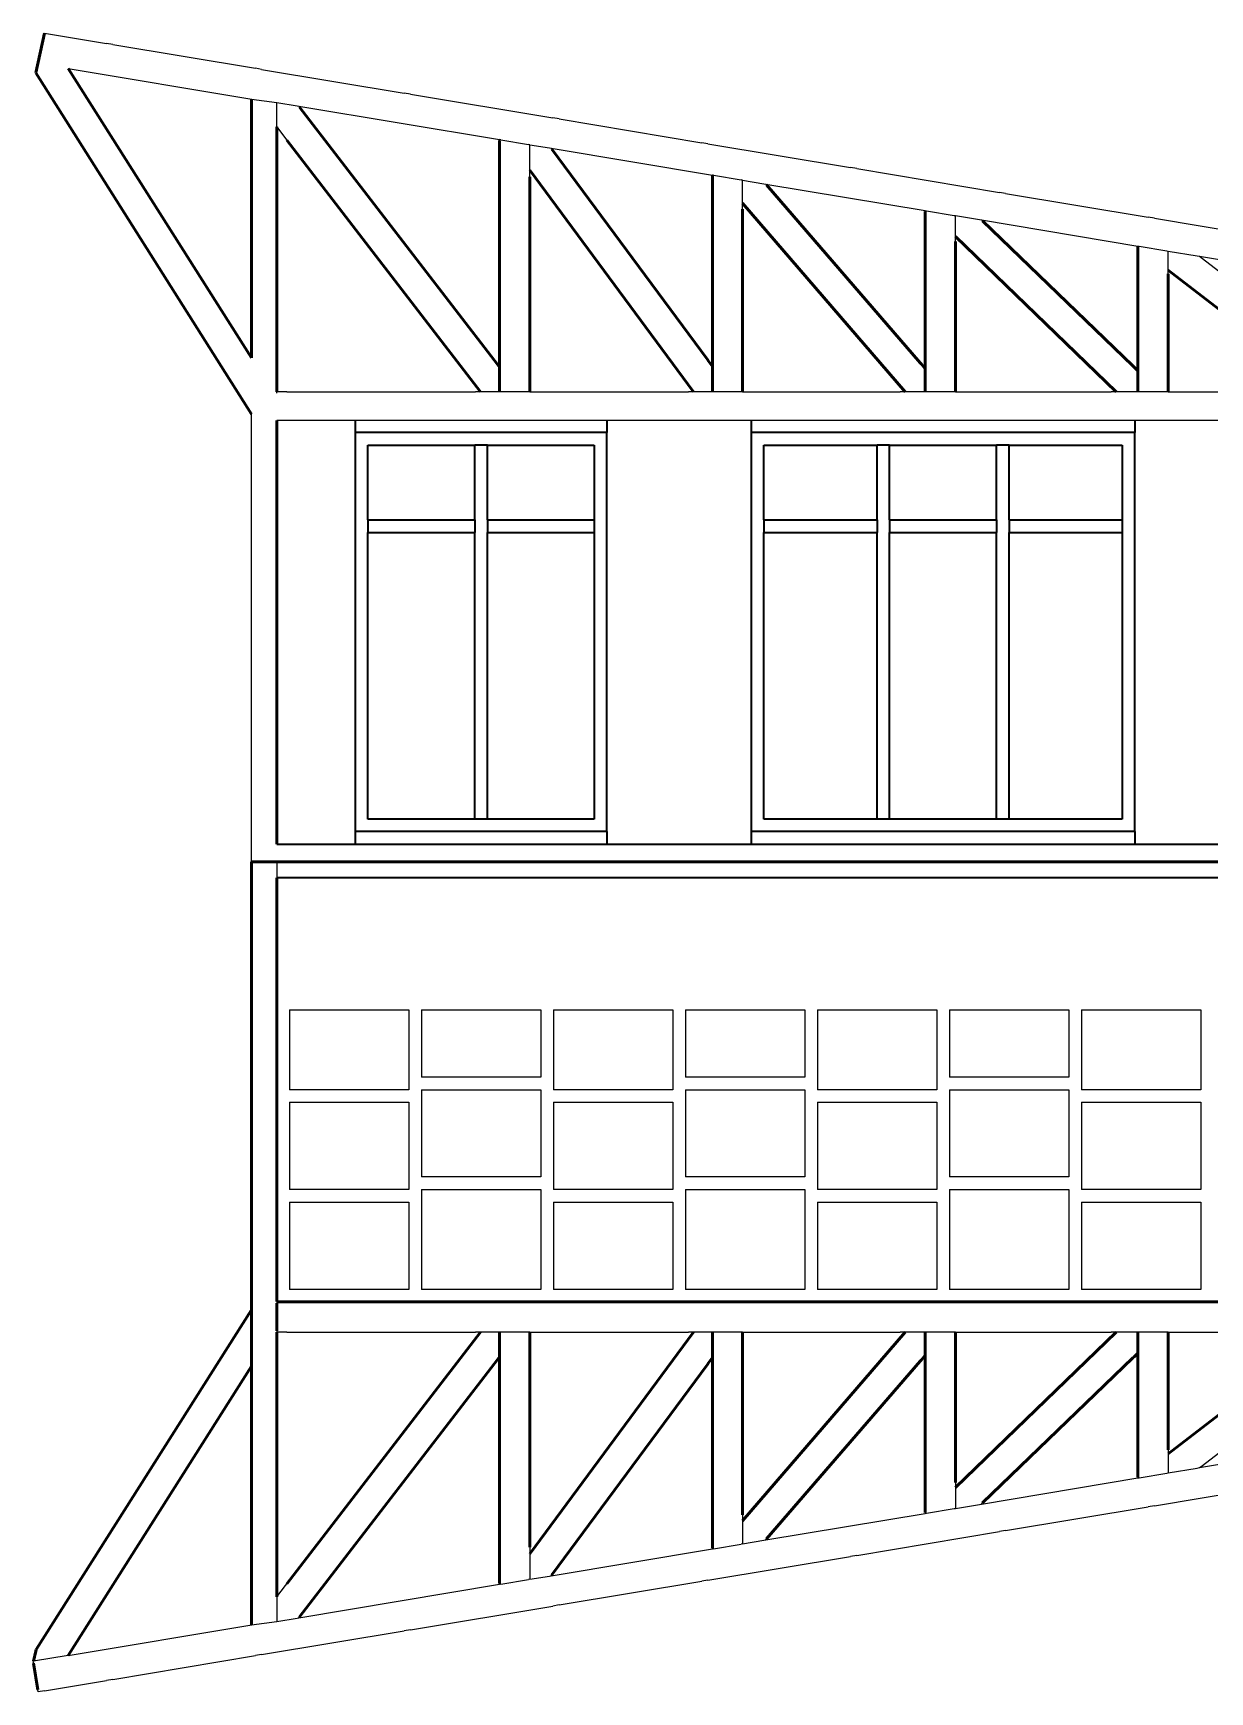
# Model space of a CAD drawing. Header units: centimetres. Extents: x 101 to 201, y 97 to 167.
# Drawn here: x 107.427 to 110.101, y 156.861 to 160.631 of the extents above; entities that cross this region are included whole.
import ezdxf

# ---------------------------------------------------------------- set-up
doc = ezdxf.new("R2010")
doc.units = ezdxf.units.CM
for name, color, linetype in [('corte', 1, 'Continuous'), ('grabado', 5, 'Continuous'), ('modulos alternativos', 10, 'Continuous')]:
    doc.layers.add(name, color=color, linetype=linetype)

msp = doc.modelspace()

# ---------------------------------------------------------------- linework, layer by layer
at = {"layer": 'corte', "lineweight": 50}
for p, q in [((107.4525, 160.6307), (107.433, 160.5403)), ((107.5065, 160.5503), (107.9235, 159.893)), ((107.433, 160.5403), (107.9235, 159.7651)), ((107.9235, 159.893), (107.9235, 160.4808)), ((108.0325, 160.4626), (108.4757, 159.8867)), ((107.9807, 159.8157), (107.9807, 160.4175)), ((108.0035, 160.3878), (108.4439, 159.8157)), ((108.4872, 159.8719), (108.4872, 160.3868)), ((108.606, 160.367), (108.9593, 159.8888)), ((108.5557, 160.3196), (108.9281, 159.8157)), ((108.5557, 159.8157), (108.5557, 160.3041)), ((108.9707, 159.8734), (108.9707, 160.3062)), ((109.0941, 160.2857), (109.4429, 159.8814)), ((109.0393, 160.2442), (109.409, 159.8157)), ((109.0393, 159.8157), (109.0393, 160.231)), ((109.4543, 159.8682), (109.4543, 160.2256)), ((109.5229, 160.1685), (109.8885, 159.8157)), ((109.5849, 160.2039), (109.9265, 159.8743)), ((109.5229, 159.8157), (109.5229, 160.1574)), ((109.9379, 159.8633), (109.9379, 160.145)), ((110.0065, 160.0922), (110.3653, 159.8157)), ((110.0065, 159.8157), (110.0065, 160.0834)), ((108.4757, 159.8867), (108.4785, 159.8831)), ((108.4785, 159.8831), (108.4872, 159.8719)), ((108.9593, 159.8888), (108.9621, 159.885)), ((108.9621, 159.885), (108.9707, 159.8734)), ((109.4429, 159.8814), (109.4457, 159.8782)), ((109.4457, 159.8782), (109.4543, 159.8682)), ((109.9265, 159.8743), (109.9293, 159.8716)), ((109.9293, 159.8716), (109.9379, 159.8633)), ((113.0664, 158.7471), (107.9235, 158.7471)), ((112.2664, 158.7471), (107.9235, 158.7471)), ((107.9235, 158.7471), (107.9235, 158.7112)), ((107.9235, 158.0712), (107.9235, 158.7112)), ((107.9235, 158.0712), (107.9235, 157.7291)), ((107.4338, 156.9573), (107.9235, 157.7291)), ((107.9807, 157.6785), (107.9807, 157.0767)), ((108.0035, 157.1064), (108.4439, 157.6785)), ((108.5557, 157.6785), (108.5557, 157.1901)), ((108.5557, 157.1746), (108.9281, 157.6785)), ((109.0393, 157.6785), (109.0393, 157.2632)), ((109.0393, 157.25), (109.409, 157.6785)), ((109.5229, 157.6785), (109.5229, 157.3368)), ((109.5229, 157.3257), (109.8885, 157.6785)), ((110.0065, 157.6785), (110.0065, 157.4108)), ((110.0065, 157.402), (110.3653, 157.6785)), ((108.0325, 157.0316), (108.4757, 157.6075)), ((108.4757, 157.6075), (108.4785, 157.6111)), ((108.4785, 157.6111), (108.4872, 157.6223)), ((108.4872, 157.6223), (108.4872, 157.1074)), ((108.606, 157.1272), (108.9593, 157.6054)), ((108.9593, 157.6054), (108.9621, 157.6092)), ((108.9621, 157.6092), (108.9707, 157.6208)), ((108.9707, 157.6208), (108.9707, 157.188)), ((109.0941, 157.2085), (109.4429, 157.6128)), ((109.4429, 157.6128), (109.4457, 157.616)), ((109.4457, 157.616), (109.4543, 157.626)), ((109.4543, 157.626), (109.4543, 157.2686)), ((109.5849, 157.2903), (109.9265, 157.6199)), ((109.9265, 157.6199), (109.9293, 157.6226)), ((109.9293, 157.6226), (109.9379, 157.6309)), ((109.9379, 157.6309), (109.9379, 157.3492)), ((107.5065, 156.9439), (107.9235, 157.6012)), ((107.9235, 157.6012), (107.9235, 157.0134)), ((107.4276, 156.9308), (107.433, 156.9539)), ((107.433, 156.9539), (107.4338, 156.9573)), ((107.4376, 156.8658), (107.4276, 156.926))]:
    msp.add_line(p, q, dxfattribs=at)
at = {"layer": 'corte'}
for p, q in [((107.4525, 160.6307), (107.5939, 160.6071)), ((107.608, 160.6048), (107.5939, 160.6071)), ((107.608, 160.6048), (107.9321, 160.5508)), ((107.5065, 160.5503), (107.9237, 160.4807)), ((107.9462, 160.5484), (107.9321, 160.5508)), ((107.9462, 160.5484), (108.2703, 160.4944)), ((108.2844, 160.4921), (108.2703, 160.4944)), ((108.2844, 160.4921), (108.6085, 160.438)), ((108.0308, 160.4648), (108.4872, 160.3887)), ((108.0308, 160.4648), (108.0325, 160.4626)), ((108.6225, 160.4357), (108.6085, 160.438)), ((108.6225, 160.4357), (108.9466, 160.3817)), ((107.9807, 160.4175), (108.0007, 160.3914)), ((108.0007, 160.3914), (108.0035, 160.3878)), ((108.4872, 160.3868), (108.4872, 160.3887)), ((108.6043, 160.3692), (108.9707, 160.3081)), ((108.6043, 160.3692), (108.606, 160.367)), ((108.9607, 160.3793), (108.9466, 160.3817)), ((108.9607, 160.3793), (109.2848, 160.3253)), ((108.5557, 160.3089), (108.5557, 160.3196)), ((109.2989, 160.323), (109.2848, 160.3253)), ((109.2989, 160.323), (109.623, 160.2689)), ((108.5557, 160.3041), (108.5557, 160.3089)), ((108.9707, 160.3062), (108.9707, 160.3081)), ((109.0922, 160.2879), (109.4543, 160.2275)), ((109.0922, 160.2879), (109.0941, 160.2857)), ((109.0393, 160.2353), (109.0393, 160.2442)), ((109.6371, 160.2666), (109.623, 160.2689)), ((109.6371, 160.2666), (109.9612, 160.2126)), ((109.0393, 160.231), (109.0393, 160.2353)), ((109.5826, 160.2062), (109.9379, 160.1469)), ((109.5826, 160.2062), (109.5849, 160.2039)), ((109.9753, 160.2102), (109.9612, 160.2126)), ((109.9753, 160.2102), (110.2994, 160.1562)), ((109.5229, 160.1613), (109.5229, 160.1685)), ((109.5229, 160.1574), (109.5229, 160.1613)), ((109.9379, 160.145), (109.9379, 160.1469)), ((110.0781, 160.1236), (110.4214, 160.0664)), ((110.0781, 160.1236), (110.0813, 160.1211)), ((110.0813, 160.1211), (110.2764, 159.9707)), ((110.0065, 160.087), (110.0065, 160.0922)), ((110.0065, 160.0834), (110.0065, 160.087)), ((107.9807, 159.8129), (107.9807, 159.8157)), ((108.0007, 159.8157), (107.9807, 159.8157)), ((108.0035, 159.8157), (108.0007, 159.8157)), ((108.0035, 159.8157), (108.4325, 159.8157)), ((108.436, 159.8157), (108.4325, 159.8157)), ((108.4439, 159.8157), (108.436, 159.8157)), ((108.5557, 159.8157), (108.5529, 159.8157)), ((108.5557, 159.8157), (108.9167, 159.8157)), ((108.9201, 159.8157), (108.9167, 159.8157)), ((108.9281, 159.8157), (108.9201, 159.8157)), ((109.0393, 159.8157), (109.0365, 159.8157)), ((109.0393, 159.8157), (109.3976, 159.8157)), ((109.4013, 159.8157), (109.3976, 159.8157)), ((109.409, 159.8157), (109.4013, 159.8157)), ((109.5229, 159.8157), (109.5201, 159.8157)), ((109.5229, 159.8157), (109.8771, 159.8157)), ((109.8811, 159.8157), (109.8771, 159.8157)), ((109.8885, 159.8157), (109.8811, 159.8157)), ((110.0065, 159.8157), (110.0037, 159.8157)), ((110.0065, 159.8157), (110.0933, 159.8157)), ((110.0933, 159.8157), (110.2779, 159.8157)), ((107.9235, 157.7291), (107.9235, 157.7499)), ((107.9807, 157.6813), (107.9807, 157.6785)), ((108.0007, 157.6785), (107.9807, 157.6785)), ((108.0035, 157.6785), (108.0007, 157.6785)), ((108.0035, 157.6785), (108.4325, 157.6785)), ((108.436, 157.6785), (108.4325, 157.6785)), ((108.4439, 157.6785), (108.436, 157.6785)), ((108.5557, 157.6785), (108.5529, 157.6785)), ((108.5557, 157.6785), (108.9167, 157.6785)), ((108.9201, 157.6785), (108.9167, 157.6785)), ((108.9281, 157.6785), (108.9201, 157.6785)), ((109.0393, 157.6785), (109.0365, 157.6785)), ((109.0393, 157.6785), (109.3976, 157.6785)), ((109.4013, 157.6785), (109.3976, 157.6785)), ((109.409, 157.6785), (109.4013, 157.6785)), ((109.5229, 157.6785), (109.5201, 157.6785)), ((109.5229, 157.6785), (109.8771, 157.6785)), ((109.8811, 157.6785), (109.8771, 157.6785)), ((109.8885, 157.6785), (109.8811, 157.6785)), ((110.0065, 157.6785), (110.0037, 157.6785)), ((110.0065, 157.6785), (110.0933, 157.6785)), ((110.0933, 157.6785), (110.2779, 157.6785)), ((110.0813, 157.3731), (110.2764, 157.5235)), ((110.0781, 157.3706), (110.4214, 157.4278)), ((110.0065, 157.4108), (110.0065, 157.4072)), ((110.0065, 157.4072), (110.0065, 157.402)), ((109.5826, 157.288), (109.9379, 157.3473)), ((109.9379, 157.3492), (109.9379, 157.3473)), ((110.0781, 157.3706), (110.0813, 157.3731)), ((109.5229, 157.3368), (109.5229, 157.3329)), ((109.5229, 157.3329), (109.5229, 157.3257)), ((109.9753, 157.284), (110.2994, 157.338)), ((109.0922, 157.2063), (109.4543, 157.2667)), ((109.5826, 157.288), (109.5849, 157.2903)), ((109.6371, 157.2276), (109.9612, 157.2816)), ((109.9753, 157.284), (109.9612, 157.2816)), ((109.0393, 157.2632), (109.0393, 157.2589)), ((109.0393, 157.2589), (109.0393, 157.25)), ((109.0922, 157.2063), (109.0941, 157.2085)), ((109.2989, 157.1712), (109.623, 157.2253)), ((109.6371, 157.2276), (109.623, 157.2253)), ((108.5557, 157.1901), (108.5557, 157.1853)), ((108.5557, 157.1853), (108.5557, 157.1746)), ((108.6043, 157.125), (108.9707, 157.1861)), ((108.9607, 157.1149), (109.2848, 157.1689)), ((108.9707, 157.188), (108.9707, 157.1861)), ((109.2989, 157.1712), (109.2848, 157.1689)), ((108.6043, 157.125), (108.606, 157.1272)), ((108.9607, 157.1149), (108.9466, 157.1125)), ((107.9807, 157.0767), (108.0007, 157.1028)), ((108.0007, 157.1028), (108.0035, 157.1064)), ((108.0308, 157.0294), (108.4872, 157.1055)), ((108.4872, 157.1074), (108.4872, 157.1055)), ((108.6225, 157.0585), (108.9466, 157.1125)), ((108.2844, 157.0022), (108.6085, 157.0562)), ((108.6225, 157.0585), (108.6085, 157.0562)), ((107.5065, 156.9439), (107.9237, 157.0135)), ((108.0308, 157.0294), (108.0325, 157.0316)), ((108.2844, 157.0022), (108.2703, 156.9998)), ((107.9462, 156.9458), (108.2703, 156.9998)), ((107.4271, 156.9288), (107.4276, 156.9308)), ((107.4271, 156.9288), (107.4272, 156.9279)), ((107.4272, 156.9279), (107.4276, 156.926)), ((107.4276, 156.9308), (107.4276, 156.9308)), ((107.608, 156.8894), (107.9321, 156.9434)), ((107.9462, 156.9458), (107.9321, 156.9434)), ((107.608, 156.8894), (107.5939, 156.8871)), ((107.4379, 156.8639), (107.4376, 156.8658)), ((107.4381, 156.863), (107.4379, 156.8639)), ((107.4384, 156.8612), (107.4381, 156.863)), ((107.4525, 156.8635), (107.4384, 156.8612)), ((107.4525, 156.8635), (107.5939, 156.8871))]:
    msp.add_line(p, q, dxfattribs=at)
at = {"layer": 'grabado'}
for p, q in [((107.9235, 160.4808), (107.9807, 160.4731)), ((107.9807, 160.4221), (107.9807, 160.4731)), ((107.9807, 160.4731), (108.0267, 160.4655)), ((108.0267, 160.4655), (108.0308, 160.4648)), ((107.9807, 160.4175), (107.9807, 160.4221)), ((108.49, 160.3883), (108.4872, 160.3887)), ((108.49, 160.3883), (108.5529, 160.3778)), ((108.5557, 160.3773), (108.5529, 160.3778)), ((108.5557, 160.3243), (108.5557, 160.3773)), ((108.5557, 160.3773), (108.6004, 160.3699)), ((108.6004, 160.3699), (108.6043, 160.3692)), ((108.5557, 160.3196), (108.5557, 160.3243)), ((108.9735, 160.3077), (108.9707, 160.3081)), ((108.9735, 160.3077), (109.0365, 160.2972)), ((109.0393, 160.2967), (109.0365, 160.2972)), ((109.0393, 160.2485), (109.0393, 160.2967)), ((109.0393, 160.2967), (109.0879, 160.2886)), ((109.0879, 160.2886), (109.0922, 160.2879)), ((109.0393, 160.2442), (109.0393, 160.2485)), ((109.4543, 160.2275), (109.4571, 160.2271)), ((109.4543, 160.2256), (109.4543, 160.2275)), ((109.4571, 160.2271), (109.5201, 160.2166)), ((109.5201, 160.2166), (109.5229, 160.2161)), ((109.5229, 160.1724), (109.5229, 160.2161)), ((109.5229, 160.2161), (109.5777, 160.207)), ((109.5777, 160.207), (109.5826, 160.2062)), ((109.5229, 160.1685), (109.5229, 160.1724)), ((109.9379, 160.1469), (109.9407, 160.1465)), ((109.9407, 160.1465), (110.0037, 160.136)), ((110.0037, 160.136), (110.0065, 160.1355)), ((110.0065, 160.0958), (110.0065, 160.1355)), ((110.0065, 160.1355), (110.0723, 160.1245)), ((110.0065, 160.0922), (110.0065, 160.0958)), ((110.0723, 160.1245), (110.0781, 160.1236)), ((108.4474, 159.8157), (108.4439, 159.8157)), ((108.4872, 159.8157), (108.4474, 159.8157)), ((108.49, 159.8157), (108.4872, 159.8157)), ((108.5529, 159.8157), (108.49, 159.8157)), ((108.9316, 159.8157), (108.9281, 159.8157)), ((108.9707, 159.8157), (108.9316, 159.8157)), ((108.9735, 159.8157), (108.9707, 159.8157)), ((109.0365, 159.8157), (108.9735, 159.8157)), ((109.4127, 159.8157), (109.409, 159.8157)), ((109.4543, 159.8157), (109.4127, 159.8157)), ((109.4571, 159.8157), (109.4543, 159.8157)), ((109.5201, 159.8157), (109.4571, 159.8157)), ((109.8925, 159.8157), (109.8885, 159.8157)), ((109.9379, 159.8157), (109.8925, 159.8157)), ((109.9407, 159.8157), (109.9379, 159.8157)), ((110.0037, 159.8157), (109.9407, 159.8157)), ((112.2092, 159.7504), (107.9807, 159.7504)), ((107.9807, 158.7471), (107.9807, 158.7112)), ((108.0093, 158.4112), (108.0093, 158.2295)), ((108.0093, 158.4112), (108.1593, 158.4112)), ((108.1593, 158.4112), (108.1878, 158.4112)), ((108.1878, 158.4112), (108.2807, 158.4112)), ((108.2807, 158.4112), (108.2807, 158.2295)), ((108.3093, 158.4112), (108.3093, 158.2581)), ((108.3093, 158.4112), (108.4307, 158.4112)), ((108.4307, 158.4112), (108.4593, 158.4112)), ((108.4593, 158.4112), (108.5807, 158.4112)), ((108.5807, 158.4112), (108.5807, 158.2581)), ((108.6093, 158.4112), (108.6093, 158.2295)), ((108.6093, 158.4112), (108.7021, 158.4112)), ((108.7021, 158.4112), (108.7307, 158.4112)), ((108.7307, 158.4112), (108.8807, 158.4112)), ((108.8807, 158.4112), (108.8807, 158.2295)), ((108.9093, 158.4112), (109.0593, 158.4112)), ((108.9093, 158.4112), (108.9093, 158.2581)), ((109.0593, 158.4112), (109.0878, 158.4112)), ((109.0878, 158.4112), (109.1807, 158.4112)), ((109.1807, 158.4112), (109.1807, 158.2581)), ((109.2093, 158.4112), (109.2093, 158.2295)), ((109.2093, 158.4112), (109.345, 158.4112)), ((109.345, 158.4112), (109.3735, 158.4112)), ((109.3735, 158.4112), (109.4807, 158.4112)), ((109.4807, 158.4112), (109.4807, 158.2295)), ((109.5093, 158.4112), (109.5093, 158.2581)), ((109.5093, 158.4112), (109.6164, 158.4112)), ((109.6164, 158.4112), (109.645, 158.4112)), ((109.645, 158.4112), (109.7807, 158.4112)), ((109.7807, 158.4112), (109.7807, 158.2581)), ((109.8093, 158.4112), (109.8093, 158.2295)), ((109.8093, 158.4112), (109.9021, 158.4112)), ((109.9021, 158.4112), (109.9307, 158.4112)), ((109.9307, 158.4112), (110.0807, 158.4112)), ((110.0807, 158.4112), (110.0807, 158.2295)), ((108.4307, 158.2581), (108.3093, 158.2581)), ((108.4593, 158.2581), (108.4307, 158.2581)), ((108.5807, 158.2581), (108.4593, 158.2581)), ((109.0593, 158.2581), (108.9093, 158.2581)), ((109.0878, 158.2581), (109.0593, 158.2581)), ((109.1807, 158.2581), (109.0878, 158.2581)), ((109.6164, 158.2581), (109.5093, 158.2581)), ((109.645, 158.2581), (109.6164, 158.2581)), ((109.7807, 158.2581), (109.645, 158.2581)), ((108.1593, 158.2295), (108.0093, 158.2295)), ((108.1878, 158.2295), (108.1593, 158.2295)), ((108.2807, 158.2295), (108.1878, 158.2295)), ((108.3093, 158.2295), (108.4307, 158.2295)), ((108.3093, 158.2295), (108.3093, 158.0312)), ((108.4307, 158.2295), (108.4593, 158.2295)), ((108.4593, 158.2295), (108.5807, 158.2295)), ((108.5807, 158.2295), (108.5807, 158.0312)), ((108.7021, 158.2295), (108.6093, 158.2295)), ((108.7307, 158.2295), (108.7021, 158.2295)), ((108.8807, 158.2295), (108.7307, 158.2295)), ((108.9093, 158.2295), (109.0593, 158.2295)), ((108.9093, 158.2295), (108.9093, 158.0312)), ((109.0593, 158.2295), (109.0878, 158.2295)), ((109.0878, 158.2295), (109.1807, 158.2295)), ((109.1807, 158.2295), (109.1807, 158.0312)), ((109.345, 158.2295), (109.2093, 158.2295)), ((109.3735, 158.2295), (109.345, 158.2295)), ((109.4807, 158.2295), (109.3735, 158.2295)), ((109.5093, 158.2295), (109.6164, 158.2295)), ((109.5093, 158.2295), (109.5093, 158.0312)), ((109.6164, 158.2295), (109.645, 158.2295)), ((109.645, 158.2295), (109.7807, 158.2295)), ((109.7807, 158.2295), (109.7807, 158.0312)), ((109.9021, 158.2295), (109.8093, 158.2295)), ((109.9307, 158.2295), (109.9021, 158.2295)), ((110.0807, 158.2295), (109.9307, 158.2295)), ((108.0093, 158.201), (108.1593, 158.201)), ((108.0093, 158.201), (108.0093, 158.0026)), ((108.1593, 158.201), (108.1878, 158.201)), ((108.1878, 158.201), (108.2807, 158.201)), ((108.2807, 158.201), (108.2807, 158.0026)), ((108.6093, 158.201), (108.7021, 158.201)), ((108.6093, 158.201), (108.6093, 158.0026)), ((108.7021, 158.201), (108.7307, 158.201)), ((108.7307, 158.201), (108.8807, 158.201)), ((108.8807, 158.201), (108.8807, 158.0026)), ((109.2093, 158.201), (109.345, 158.201)), ((109.2093, 158.201), (109.2093, 158.0026)), ((109.345, 158.201), (109.3735, 158.201)), ((109.3735, 158.201), (109.4807, 158.201)), ((109.4807, 158.201), (109.4807, 158.0026)), ((109.8093, 158.201), (109.9021, 158.201)), ((109.8093, 158.201), (109.8093, 158.0026)), ((109.9021, 158.201), (109.9307, 158.201)), ((109.9307, 158.201), (110.0807, 158.201)), ((110.0807, 158.201), (110.0807, 158.0026)), ((108.4307, 158.0312), (108.3093, 158.0312)), ((108.4593, 158.0312), (108.4307, 158.0312)), ((108.5807, 158.0312), (108.4593, 158.0312)), ((109.0593, 158.0312), (108.9093, 158.0312)), ((109.0878, 158.0312), (109.0593, 158.0312)), ((109.1807, 158.0312), (109.0878, 158.0312)), ((109.6164, 158.0312), (109.5093, 158.0312)), ((109.645, 158.0312), (109.6164, 158.0312)), ((109.7807, 158.0312), (109.645, 158.0312)), ((108.1593, 158.0026), (108.0093, 158.0026)), ((108.1878, 158.0026), (108.1593, 158.0026)), ((108.2807, 158.0026), (108.1878, 158.0026)), ((108.3093, 158.0026), (108.4307, 158.0026)), ((108.3093, 158.0026), (108.3093, 157.974)), ((108.4307, 158.0026), (108.4593, 158.0026)), ((108.4593, 158.0026), (108.5807, 158.0026)), ((108.5807, 158.0026), (108.5807, 157.974)), ((108.7021, 158.0026), (108.6093, 158.0026)), ((108.7307, 158.0026), (108.7021, 158.0026)), ((108.8807, 158.0026), (108.7307, 158.0026)), ((108.9093, 158.0026), (109.0593, 158.0026)), ((108.9093, 158.0026), (108.9093, 157.7757)), ((109.0593, 158.0026), (109.0878, 158.0026)), ((109.0878, 158.0026), (109.1807, 158.0026)), ((109.1807, 158.0026), (109.1807, 157.974)), ((109.345, 158.0026), (109.2093, 158.0026)), ((109.3735, 158.0026), (109.345, 158.0026)), ((109.4807, 158.0026), (109.3735, 158.0026)), ((109.5093, 158.0026), (109.6164, 158.0026)), ((109.5093, 158.0026), (109.5093, 157.974)), ((109.6164, 158.0026), (109.645, 158.0026)), ((109.645, 158.0026), (109.7807, 158.0026)), ((109.7807, 158.0026), (109.7807, 157.974)), ((109.9021, 158.0026), (109.8093, 158.0026)), ((109.9307, 158.0026), (109.9021, 158.0026)), ((110.0807, 158.0026), (109.9307, 158.0026)), ((108.0093, 157.974), (108.1593, 157.974)), ((108.0093, 157.974), (108.0093, 157.7757)), ((108.1593, 157.974), (108.1878, 157.974)), ((108.1878, 157.974), (108.2807, 157.974)), ((108.2807, 157.974), (108.2807, 157.8042)), ((108.3093, 157.974), (108.3093, 157.8042)), ((108.5807, 157.974), (108.5807, 157.8042)), ((108.6093, 157.974), (108.7021, 157.974)), ((108.6093, 157.974), (108.6093, 157.8042)), ((108.7021, 157.974), (108.7307, 157.974)), ((108.7307, 157.974), (108.8807, 157.974)), ((108.8807, 157.974), (108.8807, 157.7757)), ((109.1807, 157.974), (109.1807, 157.8042)), ((109.2093, 157.974), (109.345, 157.974)), ((109.2093, 157.974), (109.2093, 157.7757)), ((109.345, 157.974), (109.3735, 157.974)), ((109.3735, 157.974), (109.4807, 157.974)), ((109.4807, 157.974), (109.4807, 157.7757)), ((109.5093, 157.974), (109.5093, 157.8042)), ((109.7807, 157.974), (109.7807, 157.8042)), ((109.8093, 157.974), (109.9021, 157.974)), ((109.8093, 157.974), (109.8093, 157.8042)), ((109.9021, 157.974), (109.9307, 157.974)), ((109.9307, 157.974), (110.0807, 157.974)), ((110.0807, 157.974), (110.0807, 157.7757)), ((108.2807, 157.8042), (108.2807, 157.7757)), ((108.3093, 157.8042), (108.3093, 157.7757)), ((108.5807, 157.8042), (108.5807, 157.7757)), ((108.6093, 157.8042), (108.6093, 157.7757)), ((109.1807, 157.8042), (109.1807, 157.7757)), ((109.5093, 157.8042), (109.5093, 157.7757)), ((109.7807, 157.8042), (109.7807, 157.7757)), ((109.8093, 157.8042), (109.8093, 157.7757)), ((108.1593, 157.7757), (108.0093, 157.7757)), ((108.2807, 157.7757), (108.1593, 157.7757)), ((108.5807, 157.7757), (108.3093, 157.7757)), ((108.7307, 157.7757), (108.6093, 157.7757)), ((108.8807, 157.7757), (108.7307, 157.7757)), ((109.0593, 157.7757), (108.9093, 157.7757)), ((109.1807, 157.7757), (109.0593, 157.7757)), ((109.4807, 157.7757), (109.2093, 157.7757)), ((109.7807, 157.7757), (109.5093, 157.7757)), ((109.9307, 157.7757), (109.8093, 157.7757)), ((110.0807, 157.7757), (109.9307, 157.7757)), ((107.9807, 157.7483), (107.9807, 157.7471)), ((107.9807, 157.7471), (112.2092, 157.7471)), ((107.9807, 157.7471), (107.9807, 157.7443)), ((108.4474, 157.6785), (108.4439, 157.6785)), ((108.4872, 157.6785), (108.4474, 157.6785)), ((108.49, 157.6785), (108.4872, 157.6785)), ((108.5529, 157.6785), (108.49, 157.6785)), ((108.9316, 157.6785), (108.9281, 157.6785)), ((108.9707, 157.6785), (108.9316, 157.6785)), ((108.9735, 157.6785), (108.9707, 157.6785)), ((109.0365, 157.6785), (108.9735, 157.6785)), ((109.4127, 157.6785), (109.409, 157.6785)), ((109.4543, 157.6785), (109.4127, 157.6785)), ((109.4571, 157.6785), (109.4543, 157.6785)), ((109.5201, 157.6785), (109.4571, 157.6785)), ((109.8925, 157.6785), (109.8885, 157.6785)), ((109.9379, 157.6785), (109.8925, 157.6785)), ((109.9407, 157.6785), (109.9379, 157.6785)), ((110.0037, 157.6785), (109.9407, 157.6785)), ((110.0065, 157.402), (110.0065, 157.3984)), ((110.0065, 157.3984), (110.0065, 157.3587)), ((109.9379, 157.3473), (109.9407, 157.3477)), ((109.9407, 157.3477), (110.0037, 157.3582)), ((110.0037, 157.3582), (110.0065, 157.3587)), ((110.0065, 157.3587), (110.0723, 157.3697)), ((110.0723, 157.3697), (110.0781, 157.3706)), ((109.5229, 157.3257), (109.5229, 157.3218)), ((109.5229, 157.3218), (109.5229, 157.2781)), ((109.4543, 157.2686), (109.4543, 157.2667)), ((109.4543, 157.2667), (109.4571, 157.2671)), ((109.4571, 157.2671), (109.5201, 157.2776)), ((109.5201, 157.2776), (109.5229, 157.2781)), ((109.5229, 157.2781), (109.5777, 157.2872)), ((109.5777, 157.2872), (109.5826, 157.288)), ((109.0393, 157.25), (109.0393, 157.2457)), ((109.0393, 157.2457), (109.0393, 157.1975)), ((108.9735, 157.1865), (109.0365, 157.197)), ((109.0393, 157.1975), (109.0365, 157.197)), ((109.0393, 157.1975), (109.0879, 157.2056)), ((109.0879, 157.2056), (109.0922, 157.2063)), ((108.5557, 157.1746), (108.5557, 157.1699)), ((108.5557, 157.1699), (108.5557, 157.1169)), ((108.9735, 157.1865), (108.9707, 157.1861)), ((108.49, 157.1059), (108.5529, 157.1164)), ((108.5557, 157.1169), (108.5529, 157.1164)), ((108.5557, 157.1169), (108.6004, 157.1243)), ((108.6004, 157.1243), (108.6043, 157.125)), ((108.49, 157.1059), (108.4872, 157.1055)), ((107.9807, 157.0767), (107.9807, 157.0721)), ((107.9807, 157.0721), (107.9807, 157.0211)), ((107.9235, 157.0134), (107.9807, 157.0211)), ((107.9807, 157.0211), (108.0267, 157.0287)), ((108.0267, 157.0287), (108.0308, 157.0294)), ((107.5065, 156.9439), (107.4276, 156.9308))]:
    msp.add_line(p, q, dxfattribs=at)
at = {"layer": 'grabado', "lineweight": 50}
for p, q in [((108.4872, 159.8719), (108.4872, 159.8673)), ((108.4872, 159.8673), (108.4872, 159.8157)), ((108.9707, 159.8734), (108.9707, 159.8687)), ((108.9707, 159.8687), (108.9707, 159.8157)), ((109.4543, 159.8682), (109.4543, 159.8639)), ((109.4543, 159.8639), (109.4543, 159.8157)), ((109.9379, 159.8633), (109.9379, 159.8594)), ((109.9379, 159.8594), (109.9379, 159.8157)), ((107.9807, 158.7112), (107.9807, 157.7483)), ((107.9235, 157.7291), (107.9235, 157.6064)), ((112.2092, 157.7471), (107.9807, 157.7471)), ((107.9807, 157.7443), (107.9807, 157.6813)), ((108.4872, 157.6269), (108.4872, 157.6785)), ((108.9707, 157.6256), (108.9707, 157.6785)), ((109.4543, 157.6303), (109.4543, 157.6785)), ((109.9379, 157.6348), (109.9379, 157.6785)), ((107.9235, 157.6064), (107.9235, 157.6012)), ((108.4872, 157.6223), (108.4872, 157.6269)), ((108.9707, 157.6208), (108.9707, 157.6256)), ((109.4543, 157.626), (109.4543, 157.6303)), ((109.9379, 157.6309), (109.9379, 157.6348))]:
    msp.add_line(p, q, dxfattribs=at)
at = {"layer": 'grabado', "lineweight": 53}
msp.add_line((107.9807, 159.7504), (107.9807, 158.7876), dxfattribs=at)
at = {"layer": 'grabado', "lineweight": 35}
for p, q in [((108.1593, 159.7231), (108.1593, 159.7504)), ((108.7307, 159.7231), (108.1593, 159.7231)), ((108.1593, 158.8162), (108.1593, 159.7231)), ((108.7307, 159.7504), (108.7307, 159.7231)), ((108.7307, 158.8162), (108.7307, 159.7231)), ((109.0593, 159.7231), (109.0593, 159.7504)), ((109.9307, 159.7231), (109.0593, 159.7231)), ((109.0593, 158.8162), (109.0593, 159.7231)), ((109.9307, 159.7504), (109.9307, 159.7231)), ((109.9307, 158.8162), (109.9307, 159.7231)), ((108.1878, 159.5247), (108.1878, 159.6945)), ((108.1878, 159.6945), (108.4307, 159.6945)), ((108.4593, 159.6945), (108.4307, 159.6945)), ((108.4307, 159.5247), (108.4307, 159.6945)), ((108.4593, 159.6945), (108.7021, 159.6945)), ((108.4593, 159.5247), (108.4593, 159.6945)), ((108.7021, 159.6945), (108.7021, 159.5247)), ((109.0878, 159.5247), (109.0878, 159.6945)), ((109.0878, 159.6945), (109.345, 159.6945)), ((109.3735, 159.6945), (109.345, 159.6945)), ((109.345, 159.5247), (109.345, 159.6945)), ((109.3735, 159.5247), (109.3735, 159.6945)), ((109.3735, 159.6945), (109.6164, 159.6945)), ((109.645, 159.6945), (109.6164, 159.6945)), ((109.6164, 159.5247), (109.6164, 159.6945)), ((109.645, 159.6945), (109.9021, 159.6945)), ((109.645, 159.5247), (109.645, 159.6945)), ((109.9021, 159.6945), (109.9021, 159.5247)), ((108.1878, 159.5247), (108.4307, 159.5247)), ((108.1878, 159.5247), (108.1878, 159.4962)), ((108.1878, 159.4962), (108.4307, 159.4962)), ((108.1878, 158.8447), (108.1878, 159.4962)), ((108.4307, 159.5247), (108.4307, 159.4962)), ((108.4307, 158.8447), (108.4307, 159.4962)), ((108.4593, 159.5247), (108.7021, 159.5247)), ((108.4593, 159.5247), (108.4593, 159.4962)), ((108.4593, 159.4962), (108.7021, 159.4962)), ((108.4593, 158.8447), (108.4593, 159.4962)), ((108.7021, 159.5247), (108.7021, 159.4962)), ((108.7021, 159.4962), (108.7021, 158.8447)), ((109.0878, 159.5247), (109.345, 159.5247)), ((109.0878, 159.5247), (109.0878, 159.4962)), ((109.0878, 159.4962), (109.345, 159.4962)), ((109.0878, 158.8447), (109.0878, 159.4962)), ((109.345, 159.5247), (109.345, 159.4962)), ((109.345, 158.8447), (109.345, 159.4962)), ((109.3735, 159.5247), (109.6164, 159.5247)), ((109.3735, 159.5247), (109.3735, 159.4962)), ((109.3735, 159.4962), (109.6164, 159.4962)), ((109.3735, 158.8447), (109.3735, 159.4962)), ((109.6164, 159.5247), (109.6164, 159.4962)), ((109.6164, 158.8447), (109.6164, 159.4962)), ((109.645, 159.5247), (109.9021, 159.5247)), ((109.645, 159.5247), (109.645, 159.4962)), ((109.645, 159.4962), (109.9021, 159.4962)), ((109.645, 158.8447), (109.645, 159.4962)), ((109.9021, 159.5247), (109.9021, 159.4962)), ((109.9021, 159.4962), (109.9021, 158.8447)), ((108.7307, 158.8162), (108.1593, 158.8162)), ((108.1593, 158.7876), (108.1593, 158.8162)), ((108.4307, 158.8447), (108.1878, 158.8447)), ((108.4593, 158.8447), (108.4307, 158.8447)), ((108.7021, 158.8447), (108.4593, 158.8447)), ((108.7307, 158.8162), (108.7307, 158.7876)), ((109.9307, 158.8162), (109.0593, 158.8162)), ((109.0593, 158.7876), (109.0593, 158.8162)), ((109.345, 158.8447), (109.0878, 158.8447)), ((109.3735, 158.8447), (109.345, 158.8447)), ((109.6164, 158.8447), (109.3735, 158.8447)), ((109.645, 158.8447), (109.6164, 158.8447)), ((109.9021, 158.8447), (109.645, 158.8447)), ((109.9307, 158.8162), (109.9307, 158.7876)), ((107.9807, 158.7876), (108.1593, 158.7876)), ((108.1593, 158.7876), (108.7307, 158.7876)), ((108.7307, 158.7876), (109.0593, 158.7876)), ((109.0593, 158.7876), (109.9307, 158.7876)), ((109.9307, 158.7876), (110.2592, 158.7876)), ((108.1593, 158.7112), (107.9807, 158.7112)), ((108.7307, 158.7112), (108.1593, 158.7112)), ((109.0593, 158.7112), (108.7307, 158.7112)), ((109.9307, 158.7112), (109.0593, 158.7112)), ((110.2592, 158.7112), (109.9307, 158.7112))]:
    msp.add_line(p, q, dxfattribs=at)
at = {"layer": 'modulos alternativos'}
msp.add_line((107.9235, 158.7471), (107.9235, 159.7651), dxfattribs=at)

doc.saveas('drawing.dxf')
